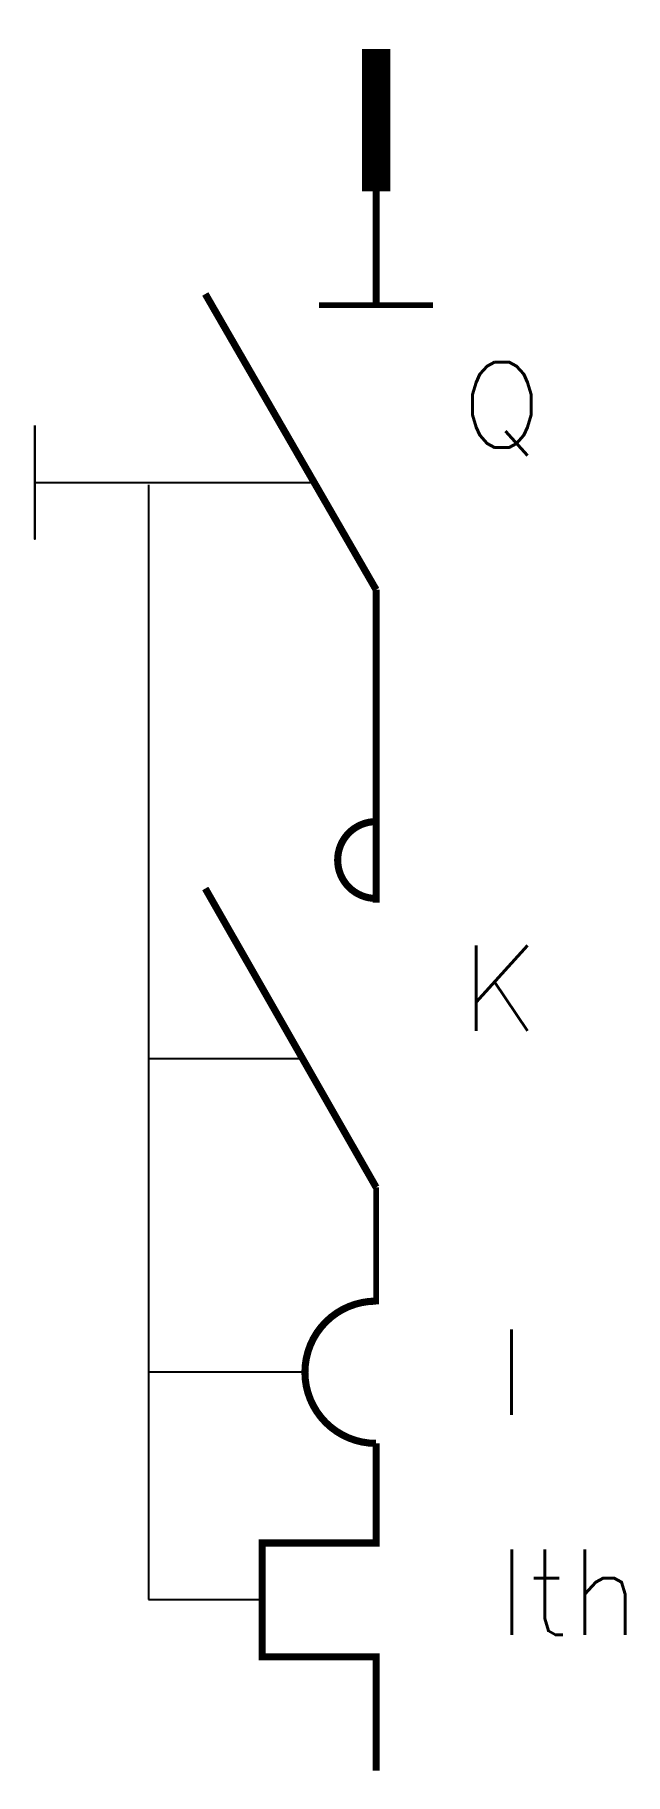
# Model space of a CAD drawing. Extents: x 335 to 355.8, y 726.4 to 787.5.
import ezdxf

# ---------------------------------------------------------------- set-up
doc = ezdxf.new("R2010")
doc.units = 0
doc.header["$LTSCALE"] = 0.25
doc.linetypes.add('HIDDEN', pattern=[0])
doc.layers.get('0').update_dxf_attribs({"linetype": 'CONTINUOUS'})
doc.styles.get("Standard").update_dxf_attribs({"font": 'simplex'})

msp = doc.modelspace()

# ---------------------------------------------------------------- linework, layer by layer
at = {"color": 0, "linetype": 'HIDDEN'}
for p, q in [((335.011, 771.77), (344.846, 771.77)), ((339, 771.689), (339, 732.52)), ((339, 751.52), (344.5, 751.52)), ((339, 740.52), (344.5, 740.52)), ((339, 732.52), (343, 732.52))]:
    msp.add_line(p, q, dxfattribs=at)
at = {"color": 0, "linetype": 'BYBLOCK'}
for points, const_width in [([(347, 787), (347, 782)], 1), ([(341, 778.392), (347, 768)], 0.25)]:
    msp.add_lwpolyline(points, dxfattribs=dict(at, const_width=const_width))
at = {"color": 0, "const_width": 0.25}
for points in [[(347, 782), (347, 782), (347, 778)], [(347, 768), (347, 762)], [(347, 762), (347, 757)], [(341, 757.5), (347, 747)], [(347, 738), (347, 734.5), (343, 734.5), (343, 730.5), (347, 730.5), (347, 726.5)]]:
    msp.add_lwpolyline(points, dxfattribs=at)
at = {"color": 0, "const_width": 0.2, "flags": 128}
for points in [[(345, 778), (349, 778)], [(347, 747), (347, 742.886)]]:
    msp.add_lwpolyline(points, dxfattribs=at)
at = {"color": 0, "linetype": 'BYBLOCK'}
msp.add_lwpolyline([(335.011, 773.77), (335.011, 769.77)], close=True, dxfattribs=at)
at = {"color": 0, "linetype": 'BYBLOCK', "const_width": 0.25}
msp.add_lwpolyline([(347, 759.85, 1), (347, 757.15, 1)], format="xyb", dxfattribs=at)
at = {"color": 0, "const_width": 0.25}
msp.add_lwpolyline([(347, 743, 1), (347, 738, 1)], format="xyb", dxfattribs=at)

# ---------------------------------------------------------------- texts
at = {"color": 0}
msp.add_text('Ith', height=3, dxfattribs=at).set_placement((351.25, 731.27))
for tag, p, s in [('Q', (350, 773), 'Q'), ('K', (350, 752.5), 'K'), ('I', (351.245, 739), 'I')]:
    msp.add_attdef(tag, p, s, height=3, dxfattribs=at)

doc.saveas('drawing.dxf')
